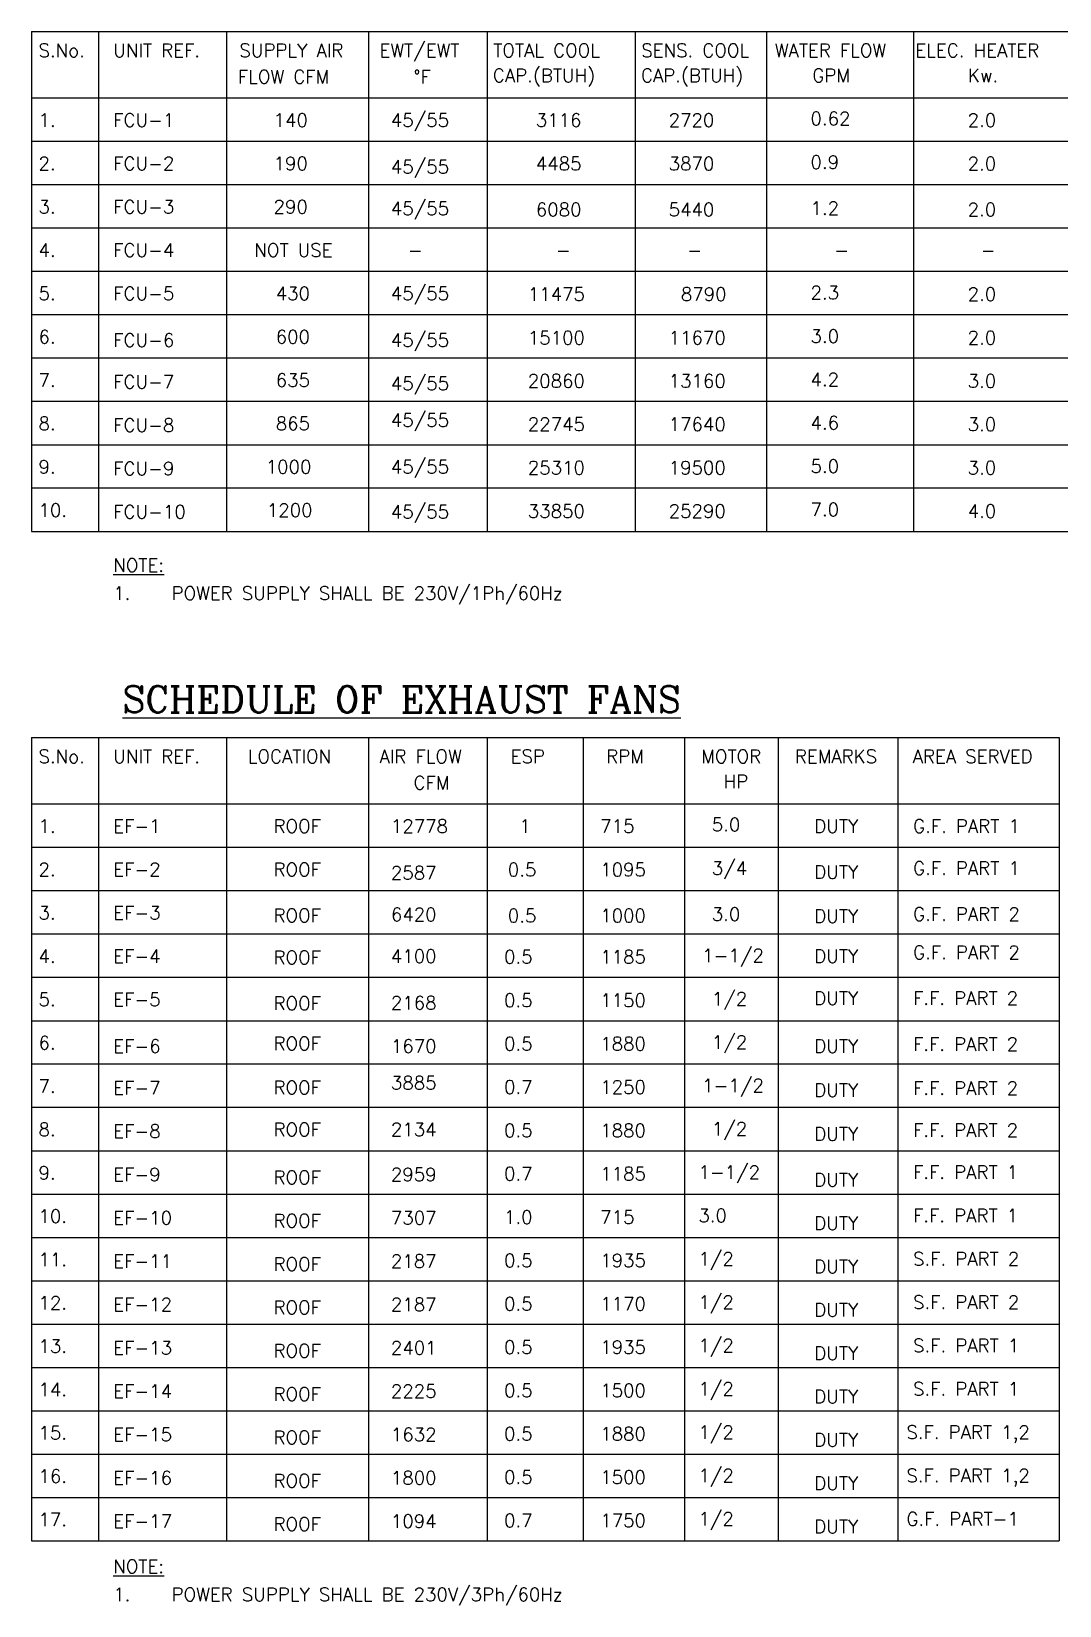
# Model space of a CAD drawing. Extents: x -665.2 to -586, y -323.8 to -256.8.
# Drawn here: x -665.17 to -641.87, y -323.79 to -288.13 of the extents above; entities that cross this region are included whole.
import ezdxf

# ---------------------------------------------------------------- set-up
doc = ezdxf.new("R2010")
doc.units = 0
doc.header["$MEASUREMENT"] = 0
doc.layers.add('a-roof', color=6, linetype='CONTINUOUS')
doc.layers.add('TXT1', color=2, linetype='CONTINUOUS')
doc.styles.add('ROMANC', font='ROMANC.SHX')
doc.styles.add('ROMANS', font='ROMANS.SHX', dxfattribs={"width": 0.6})

msp = doc.modelspace()

# ---------------------------------------------------------------- linework, layer by layer
at = {"layer": 'a-roof', "color": 2}
for p, q in [((-665.169, -288.129), (-665.169, -299.452)), ((-665.169, -288.129), (-625.473, -288.129)), ((-663.646, -288.129), (-663.646, -299.452)), ((-660.75, -288.129), (-660.75, -299.452)), ((-657.532, -288.129), (-657.532, -299.452)), ((-654.843, -288.129), (-654.843, -299.452)), ((-651.487, -288.129), (-651.487, -299.452)), ((-648.509, -288.129), (-648.509, -299.452)), ((-645.176, -288.129), (-645.176, -299.452)), ((-665.169, -299.452), (-625.473, -299.452)), ((-665.169, -304.122), (-641.879, -304.122)), ((-665.169, -304.122), (-665.169, -322.318)), ((-663.646, -304.122), (-663.646, -322.318)), ((-660.75, -304.122), (-660.75, -322.318)), ((-657.532, -304.122), (-657.532, -322.318)), ((-654.843, -304.122), (-654.843, -322.318)), ((-652.663, -304.122), (-652.663, -322.318)), ((-650.367, -304.122), (-650.367, -322.318)), ((-648.247, -304.122), (-648.247, -322.318)), ((-645.536, -304.122), (-645.536, -322.318)), ((-641.879, -304.122), (-641.879, -322.318)), ((-665.169, -322.318), (-641.879, -322.318))]:
    msp.add_line(p, q, dxfattribs=at)
at = {"layer": 'a-roof', "color": 3}
for p, q in [((-665.169, -289.634), (-625.473, -289.634)), ((-665.169, -290.616), (-625.473, -290.616)), ((-665.169, -291.598), (-625.473, -291.598)), ((-665.169, -292.58), (-625.473, -292.58)), ((-665.169, -293.562), (-625.473, -293.562)), ((-665.169, -294.543), (-625.473, -294.543)), ((-665.169, -295.525), (-625.473, -295.525)), ((-665.169, -296.507), (-625.473, -296.507)), ((-665.169, -297.489), (-625.473, -297.489)), ((-665.169, -298.47), (-625.473, -298.47)), ((-665.169, -305.628), (-641.879, -305.628)), ((-665.169, -306.61), (-641.879, -306.61)), ((-665.169, -307.591), (-641.879, -307.591)), ((-665.169, -308.573), (-641.879, -308.573)), ((-665.169, -309.555), (-641.879, -309.555)), ((-665.169, -310.537), (-641.879, -310.537)), ((-665.169, -311.518), (-641.879, -311.518)), ((-665.169, -312.5), (-641.879, -312.5)), ((-665.169, -313.482), (-641.879, -313.482)), ((-665.169, -314.464), (-641.879, -314.464)), ((-665.169, -315.445), (-641.879, -315.445)), ((-665.169, -316.427), (-641.879, -316.427)), ((-665.169, -317.409), (-641.879, -317.409)), ((-665.169, -318.391), (-641.879, -318.391)), ((-665.169, -319.372), (-641.879, -319.372)), ((-665.169, -320.354), (-641.879, -320.354)), ((-665.169, -321.336), (-641.879, -321.336))]:
    msp.add_line(p, q, dxfattribs=at)

# ---------------------------------------------------------------- texts
at = {"layer": 'TXT1', "style": 'ROMANS'}
for s, height, p in [('S.No.', 0.3019, (-665.009, -288.707)), ('UNIT REF.', 0.3019, (-663.315, -288.707)), ('SUPPLY AIR  ', 0.30187, (-660.456, -288.707)), ('EWT/EWT', 0.3019, (-657.281, -288.707)), ('TOTAL COOL', 0.3019, (-654.704, -288.707)), ('SENS. COOL', 0.3019, (-651.348, -288.707)), ('WATER FLOW', 0.3019, (-648.322, -288.707)), ('ELEC. HEATER', 0.30187, (-645.137, -288.707)), ('  FLOW CFM', 0.3019, (-660.904, -289.304)), ('%%dF', 0.3019, (-656.509, -289.304)), ('CAP.(BTUH)', 0.3019, (-654.711, -289.274)), ('CAP.(BTUH)', 0.3019, (-651.355, -289.274)), ('GPM', 0.3019, (-647.471, -289.274)), ('Kw.', 0.3019, (-643.944, -289.274)), ('1.', 0.3019, (-665.009, -290.287)), ('FCU-1', 0.3019, (-663.315, -290.287)), ('140', 0.3019, (-659.682, -290.287)), ('45/55', 0.3019, (-657.023, -290.287)), ('3116', 0.3019, (-653.738, -290.287)), ('2720', 0.3019, (-650.727, -290.287)), ('0.62', 0.3019, (-647.513, -290.254)), ('2.0', 0.3019, (-643.951, -290.287)), ('0.9', 0.3019, (-647.513, -291.241)), ('2.', 0.3019, (-665.009, -291.269)), ('FCU-2', 0.3019, (-663.315, -291.269)), ('190', 0.3019, (-659.682, -291.269)), ('45/55', 0.3019, (-657.023, -291.344)), ('4485', 0.3019, (-653.738, -291.274)), ('3870', 0.3019, (-650.727, -291.274)), ('2.0', 0.3019, (-643.951, -291.274)), ('3.', 0.3019, (-665.009, -292.251)), ('FCU-3', 0.3019, (-663.315, -292.251)), ('290', 0.3019, (-659.682, -292.251)), ('45/55', 0.3019, (-657.023, -292.288)), ('6080', 0.3019, (-653.738, -292.315)), ('5440', 0.3019, (-650.727, -292.315)), ('1.2', 0.3019, (-647.513, -292.282)), ('2.0', 0.3019, (-643.951, -292.315)), ('4.', 0.3019, (-665.009, -293.232)), ('FCU-4', 0.3019, (-663.315, -293.232)), ('NOT USE', 0.3019, (-660.118, -293.232)), ('-', 0.302, (-656.639, -293.232)), ('-', 0.302, (-653.283, -293.232)), ('-', 0.302, (-650.305, -293.232)), ('-', 0.302, (-646.972, -293.232)), ('-', 0.302, (-643.655, -293.232)), ('5.', 0.3019, (-665.009, -294.214)), ('FCU-5', 0.3019, (-663.315, -294.214)), ('430', 0.3019, (-659.632, -294.214)), ('45/55', 0.3019, (-657.023, -294.214)), ('11475', 0.3019, (-653.92, -294.229)), ('8790', 0.3019, (-650.451, -294.229)), ('2.3', 0.3019, (-647.513, -294.196)), ('2.0', 0.3019, (-643.951, -294.229)), ('6.', 0.3019, (-665.009, -295.196)), ('FCU-6', 0.3019, (-663.315, -295.271)), ('600', 0.3019, (-659.632, -295.196)), ('45/55', 0.3019, (-657.023, -295.271)), ('15100', 0.3019, (-653.92, -295.216)), ('11670', 0.3019, (-650.727, -295.216)), ('3.0', 0.3019, (-647.513, -295.183)), ('2.0', 0.3019, (-643.951, -295.216)), ('7.', 0.3019, (-665.009, -296.178)), ('FCU-7', 0.3019, (-663.315, -296.215)), ('635', 0.3019, (-659.632, -296.178)), ('45/55', 0.3019, (-657.023, -296.253)), ('20860', 0.3019, (-653.92, -296.197)), ('13160', 0.3019, (-650.727, -296.197)), ('4.2', 0.3019, (-647.513, -296.165)), ('3.0', 0.3019, (-643.951, -296.197)), ('8.', 0.3019, (-665.009, -297.159)), ('FCU-8', 0.3019, (-663.315, -297.197)), ('865', 0.3019, (-659.632, -297.159)), ('45/55', 0.3019, (-657.023, -297.083)), ('22745', 0.3019, (-653.92, -297.179)), ('17640', 0.3019, (-650.727, -297.179)), ('4.6', 0.3019, (-647.513, -297.146)), ('3.0', 0.3019, (-643.951, -297.179)), ('9.', 0.3019, (-665.009, -298.141)), ('FCU-9', 0.3019, (-663.315, -298.179)), ('1000', 0.3019, (-659.859, -298.141)), ('45/55', 0.3019, (-657.023, -298.141)), ('25310', 0.3019, (-653.92, -298.161)), ('19500', 0.3019, (-650.727, -298.161)), ('5.0', 0.3019, (-647.513, -298.128)), ('3.0', 0.3019, (-643.951, -298.161)), ('45/55', 0.3019, (-657.023, -299.16)), ('10.', 0.3019, (-665.009, -299.123)), ('FCU-10', 0.3019, (-663.315, -299.16)), ('1200', 0.3019, (-659.834, -299.123)), ('33850', 0.3019, (-653.92, -299.143)), ('25290', 0.3019, (-650.727, -299.143)), ('7.0', 0.3019, (-647.513, -299.11)), ('4.0', 0.3019, (-643.951, -299.143)), ('%%uNOTE:', 0.3019, (-663.315, -300.37)), ('1.    POWER SUPPLY SHALL BE 230V/1Ph/60Hz', 0.30187, (-663.315, -301.006)), ('S.No.', 0.3019, (-665.009, -304.7)), ('UNIT REF.', 0.3019, (-663.315, -304.7)), ('LOCATION', 0.3019, (-660.267, -304.7)), ('AIR FLOW', 0.3019, (-657.281, -304.7)), ('ESP', 0.3019, (-654.309, -304.7)), ('RPM', 0.3019, (-652.144, -304.7)), ('MOTOR', 0.3019, (-649.99, -304.7)), ('REMARKS', 0.3019, (-647.867, -304.7)), ('AREA SERVED', 0.30187, (-645.196, -304.7)), ('CFM', 0.3019, (-656.509, -305.298)), ('HP', 0.3019, (-649.48, -305.268)), ('1.', 0.3019, (-665.009, -306.28)), ('EF-1', 0.3019, (-663.315, -306.28)), ('ROOF', 0.3019, (-659.682, -306.28)), ('12778', 0.3019, (-657.023, -306.28)), ('1', 0.302, (-654.112, -306.28)), ('715', 0.3019, (-652.278, -306.28)), ('5.0', 0.3019, (-649.75, -306.247)), ('DUTY', 0.3019, (-647.428, -306.28)), ('G.F. PART 1', 0.30187, (-645.188, -306.28)), ('2.', 0.3019, (-665.009, -307.262)), ('EF-2', 0.3019, (-663.315, -307.262)), ('ROOF', 0.3019, (-659.682, -307.262)), ('0.5', 0.3019, (-654.372, -307.267)), ('1095', 0.3019, (-652.278, -307.267)), ('3/4', 0.3019, (-649.75, -307.234)), ('G.F. PART 1', 0.30187, (-645.188, -307.233)), ('2587', 0.3019, (-657.023, -307.338)), ('DUTY', 0.3019, (-647.428, -307.32)), ('3.', 0.3019, (-665.009, -308.244)), ('EF-3', 0.3019, (-663.315, -308.244)), ('ROOF', 0.3019, (-659.682, -308.302)), ('6420', 0.3019, (-657.023, -308.282)), ('0.5', 0.3019, (-654.372, -308.309)), ('1000', 0.3019, (-652.278, -308.309)), ('3.0', 0.3019, (-649.75, -308.276)), ('DUTY', 0.3019, (-647.428, -308.317)), ('G.F. PART 2', 0.30187, (-645.188, -308.273)), ('4.', 0.3019, (-665.009, -309.226)), ('EF-4', 0.3019, (-663.315, -309.226)), ('ROOF', 0.3019, (-659.682, -309.255)), ('4100', 0.3019, (-657.023, -309.226)), ('0.5', 0.3019, (-654.459, -309.241)), ('1185', 0.3019, (-652.278, -309.241)), ('1-1/2', 0.3019, (-649.967, -309.213)), ('DUTY', 0.3019, (-647.428, -309.226)), ('G.F. PART 2', 0.30187, (-645.188, -309.14)), ('1/2', 0.3019, (-649.75, -310.194)), ('5.', 0.3019, (-665.009, -310.207)), ('EF-5', 0.3019, (-663.315, -310.207)), ('ROOF', 0.3019, (-659.682, -310.295)), ('2168', 0.3019, (-657.023, -310.283)), ('0.5', 0.3019, (-654.459, -310.227)), ('1150', 0.3019, (-652.278, -310.227)), ('DUTY', 0.3019, (-647.428, -310.179)), ('F.F. PART 2', 0.30187, (-645.188, -310.179)), ('6.', 0.3019, (-665.009, -311.189)), ('ROOF', 0.3019, (-659.682, -311.204)), ('0.5', 0.3019, (-654.459, -311.209)), ('1880', 0.3019, (-652.278, -311.209)), ('1/2', 0.3019, (-649.75, -311.176)), ('F.F. PART 2', 0.30187, (-645.188, -311.219)), ('EF-6', 0.3019, (-663.315, -311.265)), ('1670', 0.3019, (-657.023, -311.264)), ('DUTY', 0.3019, (-647.428, -311.262)), ('7.', 0.3019, (-665.009, -312.171)), ('EF-7', 0.3019, (-663.315, -312.209)), ('ROOF', 0.3019, (-659.682, -312.201)), ('3885', 0.3019, (-657.023, -312.095)), ('0.7', 0.3019, (-654.459, -312.191)), ('1250', 0.3019, (-652.278, -312.191)), ('1-1/2', 0.3019, (-649.967, -312.158)), ('DUTY', 0.3019, (-647.428, -312.259)), ('F.F. PART 2', 0.30187, (-645.188, -312.216)), ('8.', 0.3019, (-665.009, -313.153)), ('EF-8', 0.3019, (-663.315, -313.19)), ('ROOF', 0.3019, (-659.682, -313.154)), ('2134', 0.3019, (-657.023, -313.152)), ('0.5', 0.3019, (-654.459, -313.173)), ('1880', 0.3019, (-652.278, -313.173)), ('1/2', 0.3019, (-649.75, -313.14)), ('DUTY', 0.3019, (-647.428, -313.255)), ('F.F. PART 2', 0.30187, (-645.188, -313.169)), ('1-1/2', 0.3019, (-650.054, -314.121)), ('9.', 0.3019, (-665.009, -314.134)), ('EF-9', 0.3019, (-663.315, -314.172)), ('ROOF', 0.3019, (-659.682, -314.237)), ('2959', 0.3019, (-657.023, -314.172)), ('0.7', 0.3019, (-654.459, -314.154)), ('1185', 0.3019, (-652.278, -314.154)), ('DUTY', 0.3019, (-647.428, -314.295)), ('F.F. PART 1', 0.30187, (-645.188, -314.122)), ('10.', 0.3019, (-665.009, -315.116)), ('1.0', 0.3019, (-654.459, -315.136)), ('715', 0.3019, (-652.278, -315.136)), ('3.0', 0.3019, (-650.054, -315.103)), ('F.F. PART 1', 0.30187, (-645.188, -315.103)), ('EF-10', 0.3019, (-663.315, -315.154)), ('ROOF', 0.3019, (-659.682, -315.219)), ('7307', 0.3019, (-657.023, -315.154)), ('DUTY', 0.3019, (-647.428, -315.277)), ('11.', 0.3019, (-665.009, -316.098)), ('EF-11', 0.3019, (-663.315, -316.136)), ('ROOF', 0.3019, (-659.682, -316.201)), ('2187', 0.3019, (-657.023, -316.135)), ('0.5', 0.3019, (-654.459, -316.118)), ('1935', 0.3019, (-652.278, -316.118)), ('1/2', 0.3019, (-650.054, -316.085)), ('S.F. PART 2', 0.30187, (-645.188, -316.085)), ('DUTY', 0.3019, (-647.428, -316.258)), ('12.', 0.3019, (-665.009, -317.08)), ('EF-12', 0.3019, (-663.315, -317.117)), ('ROOF', 0.3019, (-659.682, -317.182)), ('2187', 0.3019, (-657.023, -317.117)), ('0.5', 0.3019, (-654.459, -317.1)), ('1170', 0.3019, (-652.278, -317.1)), ('1/2', 0.3019, (-650.054, -317.067)), ('DUTY', 0.3019, (-647.428, -317.24)), ('S.F. PART 2', 0.30187, (-645.188, -317.067)), ('1/2', 0.3019, (-650.054, -318.048)), ('13.', 0.3019, (-665.009, -318.061)), ('EF-13', 0.3019, (-663.315, -318.099)), ('ROOF', 0.3019, (-659.682, -318.164)), ('2401', 0.3019, (-657.023, -318.099)), ('0.5', 0.3019, (-654.459, -318.081)), ('1935', 0.3019, (-652.278, -318.081)), ('DUTY', 0.3019, (-647.428, -318.222)), ('S.F. PART 1', 0.30187, (-645.188, -318.049)), ('14.', 0.3019, (-665.009, -319.043)), ('0.5', 0.3019, (-654.459, -319.063)), ('1500', 0.3019, (-652.278, -319.063)), ('1/2', 0.3019, (-650.054, -319.03)), ('S.F. PART 1', 0.30187, (-645.188, -319.03)), ('EF-14', 0.3019, (-663.315, -319.081)), ('ROOF', 0.3019, (-659.682, -319.146)), ('2225', 0.3019, (-657.023, -319.081)), ('DUTY', 0.3019, (-647.428, -319.204)), ('15.', 0.3019, (-665.009, -320.025)), ('EF-15', 0.3019, (-663.315, -320.063)), ('ROOF', 0.3019, (-659.682, -320.128)), ('1632', 0.3019, (-657.023, -320.062)), ('0.5', 0.3019, (-654.459, -320.045)), ('1880', 0.3019, (-652.278, -320.045)), ('1/2', 0.3019, (-650.054, -320.012)), ('S.F. PART 1,2', 0.30187, (-645.338, -320.012)), ('DUTY', 0.3019, (-647.428, -320.185)), ('16.', 0.3019, (-665.009, -321.007)), ('EF-16', 0.3019, (-663.315, -321.044)), ('ROOF', 0.3019, (-659.682, -321.109)), ('1800', 0.3019, (-657.023, -321.044)), ('0.5', 0.3019, (-654.459, -321.027)), ('1500', 0.3019, (-652.278, -321.027)), ('1/2', 0.3019, (-650.054, -320.994)), ('DUTY', 0.3019, (-647.428, -321.167)), ('S.F. PART 1,2', 0.30187, (-645.338, -320.994)), ('1/2', 0.3019, (-650.054, -321.975)), ('17.', 0.3019, (-665.009, -321.989)), ('EF-17', 0.3019, (-663.315, -322.026)), ('ROOF', 0.3019, (-659.682, -322.091)), ('1094', 0.3019, (-657.023, -322.026)), ('0.7', 0.3019, (-654.459, -322.008)), ('1750', 0.3019, (-652.278, -322.008)), ('DUTY', 0.3019, (-647.428, -322.149)), ('G.F. PART-1', 0.30187, (-645.338, -321.976)), ('%%uNOTE:', 0.3019, (-663.315, -323.049)), ('1.    POWER SUPPLY SHALL BE 230V/3Ph/60Hz', 0.30187, (-663.315, -323.685))]:
    msp.add_text(s, height=height, dxfattribs=at).set_placement(p)
at = {"layer": 'TXT1', "color": 6, "style": 'ROMANC'}
msp.add_text('%%uSCHEDULE OF EXHAUST FANS', height=0.6, dxfattribs=at).set_placement((-663.106, -303.557))

doc.saveas('drawing.dxf')
